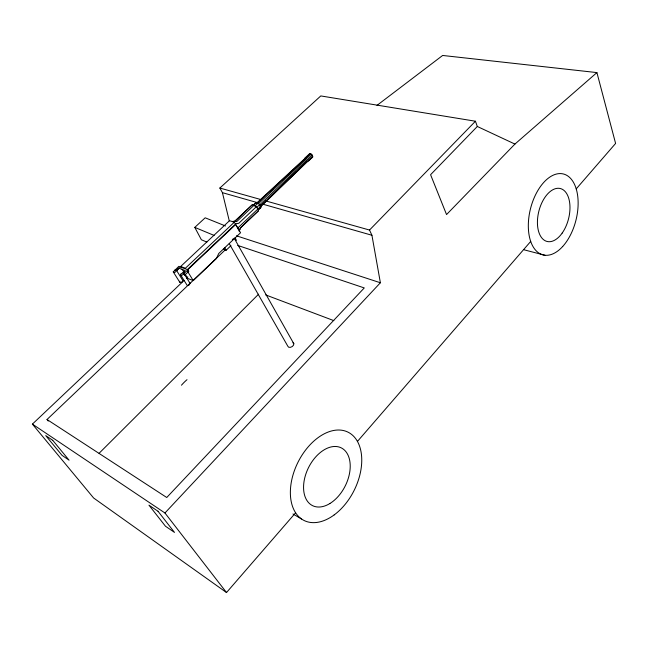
<?xml version="1.0" encoding="UTF-8"?>
<svg xmlns="http://www.w3.org/2000/svg" width="648" height="648" viewBox="0 0 648 648"><rect width="100%" height="100%" fill="white"/><g stroke="black" fill="none" stroke-linecap="round" stroke-linejoin="round"><path stroke-width="0.97" d="M180.484 274.703L181.845 275.238L182.963 274.671L183.692 273.812L182.971 272.784L185.271 270.613L178.743 268.102L176.442 270.257L174.62 270.289L176.442 270.257L182.76 280.406L182.039 281.993L179.974 282.56L173.251 271.877L178.856 266.32L187.952 269.795L188.843 271.237L184.591 275.254L183.692 273.067L182.971 272.784L180.873 273.853L180.484 274.703L187.207 285.452L188.187 285.444L189.297 284.885L190.01 283.281L184.745 274.768M176.442 270.257L175.705 271.844L174.596 272.403L173.251 271.877M306.804 160.137L259.678 204.849L260.35 206.996L307.233 161.814M307.751 161.725L312.709 157.035L312.231 155.107L311.226 154.103L309.469 153.779L304.503 158.452M234.212 238.213L293.828 343.732L293.536 345.173L292.224 346.559L290.377 347.352L288.716 347.247L287.874 346.299L229.279 243.672M239.339 230.955L240.262 228.12L258.471 210.77C257.888 207.838 255.434 205.173 252.477 204.59L234.916 221.098L232.486 221.495L234.228 222.037M179.601 282.018L179.982 281.175M184.202 280.373L32.4 424.116L93.628 498.004L226.517 592.539L295.618 512.787M357.437 441.426L530.696 241.437M576.218 188.9L615.6 143.443L596.913 72.592L442.649 55.461L376.982 105.397M252.477 204.59L234.949 221.219M176.807 270.273L178.743 268.102M32.4 424.116L164.948 512.989L380.384 282.763L371.928 235.256L369.522 230.048L265.534 200.864M229.287 220.911L222.426 192.667L219.858 188.042L320.792 95.928L475.446 121.225L477.309 126.473L430.58 174.709L446.545 214.561L514.933 144.075L596.913 72.592M369.522 230.048L475.446 121.225M99.087 453.292L258.576 294.208M260.383 206.121L307.298 161.117M261.768 205.06L266.109 200.888M268.272 198.806L276.234 191.16M280.576 186.989L296.492 171.696M299.384 168.917L306.617 161.968M223.366 249.099L226.12 250.266L230.939 245.673M232.324 239.671L233.312 238.731M48.276 421.062L47.02 419.507L225.383 249.739M185.198 274.242L187.807 278.462L193.234 280.584L216.383 258.544L218.741 253.481L240.554 232.754L234.325 222.199L229.522 220.693L180.671 266.474L181.497 267.81M238.44 229.756L237.857 227.926L260.771 206.291L259.718 204.582L256.567 202.379L253.036 205.214M258.009 209.774L260.877 207.562L260.771 206.291M258.236 210.057L260.877 207.562M186.405 278.292L187.871 276.907M258.471 210.77L240.983 227.335L238.974 230.98M183.7 273.812L187.952 269.795M306.261 158.784L311.226 154.103M256.316 206.753L238.756 223.325L236.05 223.633L187.321 269.592M256.406 207.708L259.718 204.582M307.265 159.797L312.231 155.107M307.832 160.923L312.798 156.233M308.464 160.558L312.709 157.035M234.325 222.199L185.352 268.256L180.671 266.474M253.919 204.873L256.567 202.379M254.227 205.092L236.658 221.64L234.916 221.098M305.2 158.274L310.173 153.592M304.422 159.254L305.84 157.918M254.794 206.21L258.106 203.083M187.718 269.738L235.864 224.354M176.928 270.394L179.747 267.754M305.921 159.254L258.495 203.666L256.543 203.18L304.39 158.963M269.754 191.768L273.432 188.349M282.261 180.152L284.464 178.103M287.404 175.373L290.344 172.643M296.233 167.176L300.64 163.077M257.305 203.035L304.997 158.801M206.874 242.093L201.374 239.76L194.789 227.383L205.173 217.801L225.504 225.982M524.143 249.828L544.928 255.255M219.858 188.042L260.674 199.495M222.426 192.667L257.369 202.622M263.201 204.282L371.928 235.256M236.439 235.799L380.384 282.763M237.711 245.414L364.273 287.931L166.747 497.502L47.02 419.507M265.688 294.921L333.817 320.622M189.281 282.99L190.01 283.281M194.789 227.383L214.115 235.418M477.309 126.473L514.933 144.075M292.985 513.977L301.579 519.008M292.977 342.784L293.828 343.732M164.948 512.989L226.517 592.539M236.196 225.747L237.857 227.926M182.08 269.187L184.162 272.557M187.507 271.269L193.234 280.584M224.726 247.577L226.12 250.266M235.094 237.727L236.455 240.424M181.464 385.212A43.408 31.566 -61 0 1 186.997 379.688M52.739 440.316L45.741 435.61L62.046 455.358L69.061 460.169L52.739 440.316M158.015 511.256L148.959 505.165L165.443 526.208L174.49 532.405L158.015 511.256M562.691 246.491A41.731 23.45 -75.9 0 0 568.45 176.45A41.731 23.45 -75.9 0 0 528.541 220.417A41.731 23.45 -75.9 0 0 562.691 246.491M562.189 233.061A27.289 15.325 -75.9 0 0 561.492 188.908A27.289 15.325 -75.9 0 0 537.427 223.042A27.289 15.325 -75.9 0 0 562.189 233.061M334.198 514.893A49.329 31.404 -63.5 0 0 352.075 434.816A49.329 31.404 -63.5 0 0 291.892 479.253A49.329 31.404 -63.5 0 0 334.198 514.893M329.889 503.52A32.254 20.517 -63.5 0 0 345.425 451.097A32.254 20.517 -63.5 0 0 305.362 475.608A32.254 20.517 -63.5 0 0 329.889 503.52"/></g></svg>
